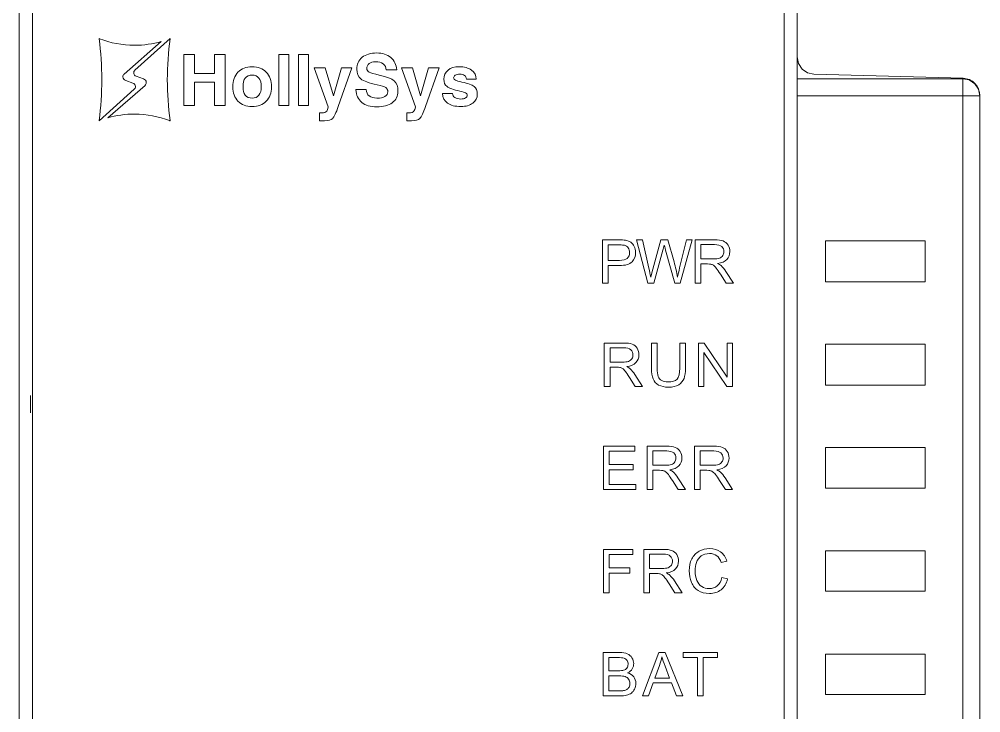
# Model space of a CAD drawing. Header units: millimetres. Extents: x 33157 to 59611, y -29750 to 1750.
# Drawn here: x 54187.5 to 54232.25, y 1630.91 to 1663.17 of the extents above; entities that cross this region are included whole.
import ezdxf

# ---------------------------------------------------------------- set-up
doc = ezdxf.new("R2010")
doc.units = ezdxf.units.MM
doc.layers.get('0').update_dxf_attribs({"lineweight": 18})

msp = doc.modelspace()

# ---------------------------------------------------------------- linework, layer by layer
at = {"lineweight": 9}
for p, q in [((54187.502, 1664.612), (54187.502, 1500.215)), ((54188.118, 1664.612), (54188.118, 1600.248)), ((54223.1, 1664.612), (54223.1, 1600.248)), ((54223.699, 1664.612), (54223.699, 1537.449)), ((54231.408, 1660.401), (54231.408, 1539.196)), ((54232.207, 1659.635), (54232.207, 1659.602)), ((54232.207, 1659.602), (54232.207, 1539.679)), ((54188.028, 1645.661), (54188.028, 1644.863))]:
    msp.add_line(p, q, dxfattribs=at)
for points in [[(54225.027, 1650.958), (54229.66, 1650.958), (54229.66, 1652.862), (54225.027, 1652.862)], [(54225.027, 1646.148), (54229.66, 1646.148), (54229.66, 1648.051), (54225.027, 1648.051)], [(54225.027, 1641.362), (54229.66, 1641.362), (54229.66, 1643.24), (54225.027, 1643.24)], [(54225.027, 1636.562), (54229.66, 1636.562), (54229.66, 1638.44), (54225.027, 1638.44)], [(54225.027, 1631.762), (54229.66, 1631.762), (54229.66, 1633.64), (54225.027, 1633.64)]]:
    msp.add_lwpolyline(points, close=True, dxfattribs=at)
for points, knots in [([(54192.79, 1660.205), (54192.79, 1660.205), (54192.79, 1660.205), (54192.79, 1660.205), (54192.79, 1660.205), (54192.46, 1660.326), (54192.46, 1660.326), (54192.382, 1660.342), (54192.324, 1660.411), (54192.324, 1660.494), (54192.324, 1660.545), (54192.347, 1660.591), (54192.383, 1660.623), (54192.383, 1660.623), (54192.383, 1660.624), (54192.383, 1660.624), (54192.383, 1660.624), (54194.111, 1662.135), (54194.111, 1662.135), (54193.716, 1662.022), (54193.3, 1661.961), (54192.869, 1661.961), (54192.295, 1661.961), (54191.747, 1662.068), (54191.243, 1662.264), (54191.235, 1662.267), (54191.226, 1662.269), (54191.218, 1662.272), (54191.218, 1662.272), (54191.218, 1662.261), (54191.218, 1662.261), (54191.301, 1661.64), (54191.345, 1661.006), (54191.345, 1660.361), (54191.345, 1659.717), (54191.301, 1659.083), (54191.218, 1658.461), (54191.218, 1658.461), (54191.218, 1658.448), (54191.218, 1658.448), (54191.218, 1658.448), (54192.857, 1659.916), (54192.857, 1659.916), (54192.857, 1659.916), (54192.857, 1659.917), (54192.857, 1659.917), (54192.889, 1659.949), (54192.91, 1659.993), (54192.91, 1660.042), (54192.91, 1660.118), (54192.859, 1660.183), (54192.79, 1660.205)], [0, 0, 0, 0, 133354.46357, 133354.46357, 133354.46357, 266708.92714, 266708.92714, 266708.92714, 400063.39071, 400063.39071, 400063.39071, 533417.85428, 533417.85428, 533417.85428, 666772.31785, 666772.31785, 666772.31785, 800126.78142, 800126.78142, 800126.78142, 933481.24499, 933481.24499, 933481.24499, 1066835.70856, 1066835.70856, 1066835.70856, 1200190.17213, 1200190.17213, 1200190.17213, 1333544.6357, 1333544.6357, 1333544.6357, 1466899.09927, 1466899.09927, 1466899.09927, 1600253.56284, 1600253.56284, 1600253.56284, 1733608.02641, 1733608.02641, 1733608.02641, 1866962.48998, 1866962.48998, 1866962.48998, 2000316.95355, 2000316.95355, 2000316.95355, 2133671.41712, 2133671.41712, 2133671.41712, 2267025.88069, 2267025.88069, 2267025.88069, 2267025.88069]), ([(54192.948, 1660.516), (54192.948, 1660.516), (54192.948, 1660.516), (54192.948, 1660.516), (54192.948, 1660.516), (54193.278, 1660.396), (54193.278, 1660.396), (54193.356, 1660.379), (54193.414, 1660.31), (54193.414, 1660.227), (54193.414, 1660.176), (54193.391, 1660.13), (54193.355, 1660.098), (54193.355, 1660.098), (54193.355, 1660.097), (54193.355, 1660.097), (54193.355, 1660.097), (54191.627, 1658.586), (54191.627, 1658.586), (54192.022, 1658.699), (54192.438, 1658.76), (54192.869, 1658.76), (54193.443, 1658.76), (54193.991, 1658.653), (54194.495, 1658.457), (54194.503, 1658.454), (54194.512, 1658.452), (54194.52, 1658.449), (54194.52, 1658.449), (54194.52, 1658.46), (54194.52, 1658.46), (54194.437, 1659.081), (54194.392, 1659.715), (54194.392, 1660.36), (54194.392, 1661.004), (54194.437, 1661.638), (54194.52, 1662.26), (54194.52, 1662.26), (54194.52, 1662.273), (54194.52, 1662.273), (54194.52, 1662.273), (54192.881, 1660.805), (54192.881, 1660.805), (54192.881, 1660.805), (54192.881, 1660.804), (54192.881, 1660.804), (54192.849, 1660.772), (54192.828, 1660.728), (54192.828, 1660.679), (54192.828, 1660.603), (54192.878, 1660.539), (54192.948, 1660.516)], [0, 0, 0, 0, 133359.584936, 133359.584936, 133359.584936, 266719.169871, 266719.169871, 266719.169871, 400078.754807, 400078.754807, 400078.754807, 533438.339743, 533438.339743, 533438.339743, 666797.924679, 666797.924679, 666797.924679, 800157.509614, 800157.509614, 800157.509614, 933517.09455, 933517.09455, 933517.09455, 1066876.679486, 1066876.679486, 1066876.679486, 1200236.264422, 1200236.264422, 1200236.264422, 1333595.849357, 1333595.849357, 1333595.849357, 1466955.434293, 1466955.434293, 1466955.434293, 1600315.019229, 1600315.019229, 1600315.019229, 1733674.604164, 1733674.604164, 1733674.604164, 1867034.1891, 1867034.1891, 1867034.1891, 2000393.774036, 2000393.774036, 2000393.774036, 2133753.358972, 2133753.358972, 2133753.358972, 2267112.943907, 2267112.943907, 2267112.943907, 2267112.943907]), ([(54195.164, 1661.538), (54195.164, 1661.538), (54195.412, 1661.538), (54195.412, 1661.538), (54195.412, 1661.538), (54195.661, 1661.538), (54195.661, 1661.538), (54195.661, 1661.538), (54195.661, 1660.647), (54195.661, 1660.647), (54195.661, 1660.647), (54196.592, 1660.647), (54196.592, 1660.647), (54196.592, 1660.647), (54196.592, 1661.538), (54196.592, 1661.538), (54196.592, 1661.538), (54196.84, 1661.538), (54196.84, 1661.538), (54196.84, 1661.538), (54197.09, 1661.538), (54197.09, 1661.538), (54197.09, 1661.538), (54197.09, 1659.158), (54197.09, 1659.158), (54197.09, 1659.158), (54196.842, 1659.158), (54196.842, 1659.158), (54196.842, 1659.158), (54196.592, 1659.158), (54196.592, 1659.158), (54196.592, 1659.158), (54196.592, 1660.237), (54196.592, 1660.237), (54196.592, 1660.237), (54195.661, 1660.237), (54195.661, 1660.237), (54195.661, 1660.237), (54195.661, 1659.158), (54195.661, 1659.158), (54195.661, 1659.158), (54195.413, 1659.158), (54195.413, 1659.158), (54195.413, 1659.158), (54195.164, 1659.158), (54195.164, 1659.158), (54195.164, 1659.158), (54195.164, 1661.538), (54195.164, 1661.538)], [0, 0, 0, 0, 133594.864434, 133594.864434, 133594.864434, 267189.728869, 267189.728869, 267189.728869, 400784.593303, 400784.593303, 400784.593303, 534379.457738, 534379.457738, 534379.457738, 667974.322172, 667974.322172, 667974.322172, 801569.186607, 801569.186607, 801569.186607, 935164.051041, 935164.051041, 935164.051041, 1068758.915476, 1068758.915476, 1068758.915476, 1202353.77991, 1202353.77991, 1202353.77991, 1335948.644345, 1335948.644345, 1335948.644345, 1469543.508779, 1469543.508779, 1469543.508779, 1603138.373214, 1603138.373214, 1603138.373214, 1736733.237648, 1736733.237648, 1736733.237648, 1870328.102083, 1870328.102083, 1870328.102083, 2003922.966517, 2003922.966517, 2003922.966517, 2137517.830952, 2137517.830952, 2137517.830952, 2137517.830952]), ([(54199.579, 1661.538), (54199.579, 1661.538), (54199.81, 1661.538), (54199.81, 1661.538), (54199.81, 1661.538), (54200.043, 1661.538), (54200.043, 1661.538), (54200.043, 1661.538), (54200.043, 1659.158), (54200.043, 1659.158), (54200.043, 1659.158), (54199.812, 1659.158), (54199.812, 1659.158), (54199.812, 1659.158), (54199.579, 1659.158), (54199.579, 1659.158), (54199.579, 1659.158), (54199.579, 1661.538), (54199.579, 1661.538)], [0, 0, 0, 0, 141471.671248, 141471.671248, 141471.671248, 282943.342495, 282943.342495, 282943.342495, 424415.013743, 424415.013743, 424415.013743, 565886.68499, 565886.68499, 565886.68499, 707358.356238, 707358.356238, 707358.356238, 848830.027485, 848830.027485, 848830.027485, 848830.027485]), ([(54200.501, 1661.538), (54200.501, 1661.538), (54200.732, 1661.538), (54200.732, 1661.538), (54200.732, 1661.538), (54200.965, 1661.538), (54200.965, 1661.538), (54200.965, 1661.538), (54200.965, 1659.158), (54200.965, 1659.158), (54200.965, 1659.158), (54200.734, 1659.158), (54200.734, 1659.158), (54200.734, 1659.158), (54200.501, 1659.158), (54200.501, 1659.158), (54200.501, 1659.158), (54200.501, 1661.538), (54200.501, 1661.538)], [0, 0, 0, 0, 141474.112742, 141474.112742, 141474.112742, 282948.225484, 282948.225484, 282948.225484, 424422.338225, 424422.338225, 424422.338225, 565896.450967, 565896.450967, 565896.450967, 707370.563709, 707370.563709, 707370.563709, 848844.676451, 848844.676451, 848844.676451, 848844.676451]), ([(54204.583, 1660.823), (54204.574, 1660.936), (54204.525, 1661.026), (54204.434, 1661.093), (54204.343, 1661.16), (54204.225, 1661.193), (54204.08, 1661.193), (54203.954, 1661.193), (54203.855, 1661.165), (54203.784, 1661.109), (54203.712, 1661.054), (54203.677, 1660.976), (54203.677, 1660.877), (54203.677, 1660.806), (54203.714, 1660.751), (54203.789, 1660.712), (54203.862, 1660.673), (54204.018, 1660.627), (54204.257, 1660.574), (54204.603, 1660.497), (54204.835, 1660.407), (54204.951, 1660.306), (54205.068, 1660.205), (54205.127, 1660.044), (54205.127, 1659.821), (54205.127, 1659.598), (54205.039, 1659.421), (54204.863, 1659.289), (54204.687, 1659.158), (54204.449, 1659.093), (54204.148, 1659.093), (54203.847, 1659.093), (54203.612, 1659.162), (54203.442, 1659.302), (54203.273, 1659.441), (54203.182, 1659.639), (54203.17, 1659.896), (54203.17, 1659.896), (54203.649, 1659.896), (54203.649, 1659.896), (54203.655, 1659.77), (54203.701, 1659.673), (54203.787, 1659.605), (54203.873, 1659.537), (54203.994, 1659.503), (54204.148, 1659.503), (54204.307, 1659.503), (54204.431, 1659.528), (54204.52, 1659.58), (54204.609, 1659.631), (54204.654, 1659.702), (54204.654, 1659.792), (54204.654, 1659.882), (54204.622, 1659.948), (54204.558, 1659.99), (54204.495, 1660.032), (54204.361, 1660.076), (54204.156, 1660.121), (54203.778, 1660.205), (54203.526, 1660.297), (54203.398, 1660.395), (54203.272, 1660.492), (54203.208, 1660.644), (54203.208, 1660.85), (54203.208, 1661.081), (54203.292, 1661.264), (54203.46, 1661.4), (54203.627, 1661.535), (54203.853, 1661.603), (54204.138, 1661.603), (54204.405, 1661.603), (54204.622, 1661.533), (54204.79, 1661.392), (54204.957, 1661.251), (54205.05, 1661.062), (54205.068, 1660.823), (54205.068, 1660.823), (54204.583, 1660.823), (54204.583, 1660.823)], [0, 0, 0, 0, 131799.31259, 131799.31259, 131799.31259, 263598.62518, 263598.62518, 263598.62518, 395397.93777, 395397.93777, 395397.93777, 527197.250359, 527197.250359, 527197.250359, 658996.562949, 658996.562949, 658996.562949, 790795.875539, 790795.875539, 790795.875539, 922595.188129, 922595.188129, 922595.188129, 1054394.500719, 1054394.500719, 1054394.500719, 1186193.813309, 1186193.813309, 1186193.813309, 1317993.125899, 1317993.125899, 1317993.125899, 1449792.438488, 1449792.438488, 1449792.438488, 1581591.751078, 1581591.751078, 1581591.751078, 1713391.063668, 1713391.063668, 1713391.063668, 1845190.376258, 1845190.376258, 1845190.376258, 1976989.688848, 1976989.688848, 1976989.688848, 2108789.001438, 2108789.001438, 2108789.001438, 2240588.314027, 2240588.314027, 2240588.314027, 2372387.626617, 2372387.626617, 2372387.626617, 2504186.939207, 2504186.939207, 2504186.939207, 2635986.251797, 2635986.251797, 2635986.251797, 2767785.564387, 2767785.564387, 2767785.564387, 2899584.876977, 2899584.876977, 2899584.876977, 3031384.189567, 3031384.189567, 3031384.189567, 3163183.502156, 3163183.502156, 3163183.502156, 3294982.814746, 3294982.814746, 3294982.814746, 3426782.127336, 3426782.127336, 3426782.127336, 3426782.127336]), ([(54197.682, 1659.359), (54197.519, 1659.524), (54197.438, 1659.747), (54197.438, 1660.028), (54197.438, 1660.315), (54197.519, 1660.543), (54197.682, 1660.712), (54197.844, 1660.88), (54198.063, 1660.965), (54198.339, 1660.965), (54198.616, 1660.965), (54198.836, 1660.88), (54198.998, 1660.712), (54199.16, 1660.543), (54199.241, 1660.315), (54199.241, 1660.028), (54199.241, 1659.747), (54199.16, 1659.524), (54198.998, 1659.359), (54198.836, 1659.194), (54198.616, 1659.112), (54198.339, 1659.112), (54198.063, 1659.112), (54197.844, 1659.194), (54197.682, 1659.359)], [0, 0, 0, 0, 138321.269404, 138321.269404, 138321.269404, 276642.538808, 276642.538808, 276642.538808, 414963.808212, 414963.808212, 414963.808212, 553285.077616, 553285.077616, 553285.077616, 691606.34702, 691606.34702, 691606.34702, 829927.616424, 829927.616424, 829927.616424, 968248.885828, 968248.885828, 968248.885828, 1106570.155232, 1106570.155232, 1106570.155232, 1106570.155232]), ([(54202.35, 1659.12), (54202.248, 1658.823), (54202.161, 1658.637), (54202.089, 1658.561), (54202.016, 1658.486), (54201.887, 1658.448), (54201.701, 1658.448), (54201.701, 1658.448), (54201.479, 1658.453), (54201.479, 1658.453), (54201.479, 1658.453), (54201.479, 1658.825), (54201.479, 1658.825), (54201.49, 1658.821), (54201.52, 1658.819), (54201.568, 1658.819), (54201.693, 1658.819), (54201.774, 1658.844), (54201.811, 1658.895), (54201.835, 1658.927), (54201.859, 1658.994), (54201.883, 1659.095), (54201.883, 1659.095), (54201.226, 1660.919), (54201.226, 1660.919), (54201.226, 1660.919), (54201.481, 1660.919), (54201.481, 1660.919), (54201.481, 1660.919), (54201.739, 1660.919), (54201.739, 1660.919), (54201.739, 1660.919), (54202.122, 1659.612), (54202.122, 1659.612), (54202.122, 1659.612), (54202.123, 1659.612), (54202.123, 1659.612), (54202.123, 1659.612), (54202.496, 1660.919), (54202.496, 1660.919), (54202.496, 1660.919), (54202.739, 1660.919), (54202.739, 1660.919), (54202.739, 1660.919), (54202.982, 1660.919), (54202.982, 1660.919), (54202.982, 1660.919), (54202.35, 1659.12), (54202.35, 1659.12)], [0, 0, 0, 0, 133611.303356, 133611.303356, 133611.303356, 267222.606713, 267222.606713, 267222.606713, 400833.910069, 400833.910069, 400833.910069, 534445.213426, 534445.213426, 534445.213426, 668056.516782, 668056.516782, 668056.516782, 801667.820138, 801667.820138, 801667.820138, 935279.123495, 935279.123495, 935279.123495, 1068890.426851, 1068890.426851, 1068890.426851, 1202501.730208, 1202501.730208, 1202501.730208, 1336113.033564, 1336113.033564, 1336113.033564, 1469724.33692, 1469724.33692, 1469724.33692, 1603335.640277, 1603335.640277, 1603335.640277, 1736946.943633, 1736946.943633, 1736946.943633, 1870558.24699, 1870558.24699, 1870558.24699, 2004169.550346, 2004169.550346, 2004169.550346, 2137780.853702, 2137780.853702, 2137780.853702, 2137780.853702]), ([(54206.407, 1659.12), (54206.305, 1658.823), (54206.218, 1658.637), (54206.146, 1658.561), (54206.073, 1658.486), (54205.944, 1658.448), (54205.758, 1658.448), (54205.758, 1658.448), (54205.536, 1658.453), (54205.536, 1658.453), (54205.536, 1658.453), (54205.536, 1658.825), (54205.536, 1658.825), (54205.547, 1658.821), (54205.577, 1658.819), (54205.626, 1658.819), (54205.75, 1658.819), (54205.831, 1658.844), (54205.869, 1658.895), (54205.892, 1658.927), (54205.916, 1658.994), (54205.94, 1659.095), (54205.94, 1659.095), (54205.283, 1660.919), (54205.283, 1660.919), (54205.283, 1660.919), (54205.539, 1660.919), (54205.539, 1660.919), (54205.539, 1660.919), (54205.796, 1660.919), (54205.796, 1660.919), (54205.796, 1660.919), (54206.179, 1659.612), (54206.179, 1659.612), (54206.179, 1659.612), (54206.18, 1659.612), (54206.18, 1659.612), (54206.18, 1659.612), (54206.553, 1660.919), (54206.553, 1660.919), (54206.553, 1660.919), (54206.796, 1660.919), (54206.796, 1660.919), (54206.796, 1660.919), (54207.039, 1660.919), (54207.039, 1660.919), (54207.039, 1660.919), (54206.407, 1659.12), (54206.407, 1659.12)], [0, 0, 0, 0, 133621.453457, 133621.453457, 133621.453457, 267242.906914, 267242.906914, 267242.906914, 400864.360371, 400864.360371, 400864.360371, 534485.813828, 534485.813828, 534485.813828, 668107.267285, 668107.267285, 668107.267285, 801728.720742, 801728.720742, 801728.720742, 935350.174198, 935350.174198, 935350.174198, 1068971.627655, 1068971.627655, 1068971.627655, 1202593.081112, 1202593.081112, 1202593.081112, 1336214.534569, 1336214.534569, 1336214.534569, 1469835.988026, 1469835.988026, 1469835.988026, 1603457.441483, 1603457.441483, 1603457.441483, 1737078.89494, 1737078.89494, 1737078.89494, 1870700.348397, 1870700.348397, 1870700.348397, 2004321.801854, 2004321.801854, 2004321.801854, 2137943.255311, 2137943.255311, 2137943.255311, 2137943.255311]), ([(54208.308, 1660.39), (54208.308, 1660.458), (54208.28, 1660.513), (54208.224, 1660.554), (54208.168, 1660.595), (54208.093, 1660.616), (54208, 1660.616), (54207.911, 1660.616), (54207.841, 1660.6), (54207.79, 1660.569), (54207.74, 1660.539), (54207.715, 1660.496), (54207.715, 1660.441), (54207.715, 1660.402), (54207.744, 1660.368), (54207.801, 1660.34), (54207.857, 1660.313), (54207.957, 1660.283), (54208.101, 1660.251), (54208.386, 1660.187), (54208.577, 1660.118), (54208.673, 1660.042), (54208.77, 1659.967), (54208.818, 1659.848), (54208.818, 1659.686), (54208.818, 1659.514), (54208.748, 1659.375), (54208.608, 1659.269), (54208.468, 1659.164), (54208.283, 1659.112), (54208.054, 1659.112), (54207.783, 1659.112), (54207.574, 1659.163), (54207.428, 1659.267), (54207.281, 1659.371), (54207.203, 1659.522), (54207.194, 1659.72), (54207.194, 1659.72), (54207.666, 1659.72), (54207.666, 1659.72), (54207.67, 1659.639), (54207.706, 1659.576), (54207.774, 1659.53), (54207.843, 1659.484), (54207.936, 1659.461), (54208.054, 1659.461), (54208.147, 1659.461), (54208.22, 1659.477), (54208.272, 1659.509), (54208.324, 1659.541), (54208.351, 1659.585), (54208.351, 1659.642), (54208.351, 1659.682), (54208.325, 1659.716), (54208.275, 1659.744), (54208.224, 1659.771), (54208.135, 1659.799), (54208.007, 1659.827), (54207.709, 1659.894), (54207.51, 1659.965), (54207.41, 1660.039), (54207.309, 1660.112), (54207.259, 1660.226), (54207.259, 1660.381), (54207.259, 1660.555), (54207.324, 1660.697), (54207.454, 1660.804), (54207.585, 1660.911), (54207.756, 1660.965), (54207.969, 1660.965), (54208.208, 1660.965), (54208.401, 1660.912), (54208.548, 1660.807), (54208.695, 1660.702), (54208.768, 1660.562), (54208.768, 1660.39), (54208.768, 1660.39), (54208.768, 1660.39), (54208.768, 1660.39), (54208.768, 1660.39), (54208.308, 1660.39), (54208.308, 1660.39)], [0, 0, 0, 0, 131733.05602, 131733.05602, 131733.05602, 263466.112039, 263466.112039, 263466.112039, 395199.168059, 395199.168059, 395199.168059, 526932.224078, 526932.224078, 526932.224078, 658665.280098, 658665.280098, 658665.280098, 790398.336118, 790398.336118, 790398.336118, 922131.392137, 922131.392137, 922131.392137, 1053864.448157, 1053864.448157, 1053864.448157, 1185597.504177, 1185597.504177, 1185597.504177, 1317330.560196, 1317330.560196, 1317330.560196, 1449063.616216, 1449063.616216, 1449063.616216, 1580796.672235, 1580796.672235, 1580796.672235, 1712529.728255, 1712529.728255, 1712529.728255, 1844262.784275, 1844262.784275, 1844262.784275, 1975995.840294, 1975995.840294, 1975995.840294, 2107728.896314, 2107728.896314, 2107728.896314, 2239461.952334, 2239461.952334, 2239461.952334, 2371195.008353, 2371195.008353, 2371195.008353, 2502928.064373, 2502928.064373, 2502928.064373, 2634661.120392, 2634661.120392, 2634661.120392, 2766394.176412, 2766394.176412, 2766394.176412, 2898127.232432, 2898127.232432, 2898127.232432, 3029860.288451, 3029860.288451, 3029860.288451, 3161593.344471, 3161593.344471, 3161593.344471, 3293326.400491, 3293326.400491, 3293326.400491, 3425059.45651, 3425059.45651, 3425059.45651, 3556792.51253, 3556792.51253, 3556792.51253, 3556792.51253]), ([(54198.655, 1659.637), (54198.728, 1659.727), (54198.764, 1659.859), (54198.764, 1660.033), (54198.764, 1660.211), (54198.728, 1660.346), (54198.655, 1660.438), (54198.583, 1660.53), (54198.477, 1660.576), (54198.339, 1660.576), (54198.2, 1660.576), (54198.095, 1660.53), (54198.023, 1660.438), (54197.951, 1660.346), (54197.915, 1660.211), (54197.915, 1660.033), (54197.915, 1659.859), (54197.951, 1659.727), (54198.023, 1659.637), (54198.095, 1659.546), (54198.2, 1659.501), (54198.339, 1659.501), (54198.477, 1659.501), (54198.583, 1659.546), (54198.655, 1659.637)], [0, 0, 0, 0, 138322.500921, 138322.500921, 138322.500921, 276645.001841, 276645.001841, 276645.001841, 414967.502762, 414967.502762, 414967.502762, 553290.003682, 553290.003682, 553290.003682, 691612.504603, 691612.504603, 691612.504603, 829935.005523, 829935.005523, 829935.005523, 968257.506444, 968257.506444, 968257.506444, 1106580.007364, 1106580.007364, 1106580.007364, 1106580.007364]), ([(54214.638, 1650.889), (54214.638, 1650.889), (54214.638, 1652.909), (54214.638, 1652.909), (54214.638, 1652.909), (54215.401, 1652.909), (54215.401, 1652.909), (54215.535, 1652.909), (54215.637, 1652.903), (54215.709, 1652.89), (54215.808, 1652.874), (54215.891, 1652.842), (54215.958, 1652.796), (54216.026, 1652.749), (54216.08, 1652.685), (54216.121, 1652.601), (54216.161, 1652.518), (54216.182, 1652.426), (54216.182, 1652.326), (54216.182, 1652.155), (54216.127, 1652.01), (54216.018, 1651.891), (54215.908, 1651.772), (54215.71, 1651.713), (54215.424, 1651.713), (54215.424, 1651.713), (54214.906, 1651.713), (54214.906, 1651.713), (54214.906, 1651.713), (54214.906, 1650.889), (54214.906, 1650.889), (54214.906, 1650.889), (54214.638, 1650.889), (54214.638, 1650.889)], [0, 0, 0, 0, 135873.401941, 135873.401941, 135873.401941, 271746.803882, 271746.803882, 271746.803882, 407620.205823, 407620.205823, 407620.205823, 543493.607764, 543493.607764, 543493.607764, 679367.009704, 679367.009704, 679367.009704, 815240.411645, 815240.411645, 815240.411645, 951113.813586, 951113.813586, 951113.813586, 1086987.215527, 1086987.215527, 1086987.215527, 1222860.617468, 1222860.617468, 1222860.617468, 1358734.019409, 1358734.019409, 1358734.019409, 1494607.42135, 1494607.42135, 1494607.42135, 1494607.42135]), ([(54216.751, 1650.889), (54216.751, 1650.889), (54216.219, 1652.909), (54216.219, 1652.909), (54216.219, 1652.909), (54216.497, 1652.909), (54216.497, 1652.909), (54216.497, 1652.909), (54216.8, 1651.584), (54216.8, 1651.584), (54216.833, 1651.446), (54216.862, 1651.308), (54216.887, 1651.171), (54216.94, 1651.387), (54216.971, 1651.511), (54216.98, 1651.544), (54216.98, 1651.544), (54217.362, 1652.909), (54217.362, 1652.909), (54217.362, 1652.909), (54217.684, 1652.909), (54217.684, 1652.909), (54217.684, 1652.909), (54217.974, 1651.886), (54217.974, 1651.886), (54218.045, 1651.632), (54218.097, 1651.394), (54218.131, 1651.171), (54218.158, 1651.299), (54218.193, 1651.445), (54218.234, 1651.61), (54218.234, 1651.61), (54218.55, 1652.909), (54218.55, 1652.909), (54218.55, 1652.909), (54218.819, 1652.909), (54218.819, 1652.909), (54218.819, 1652.909), (54218.265, 1650.889), (54218.265, 1650.889), (54218.265, 1650.889), (54218.005, 1650.889), (54218.005, 1650.889), (54218.005, 1650.889), (54217.581, 1652.428), (54217.581, 1652.428), (54217.546, 1652.557), (54217.524, 1652.636), (54217.516, 1652.665), (54217.493, 1652.573), (54217.472, 1652.494), (54217.454, 1652.429), (54217.454, 1652.429), (54217.031, 1650.889), (54217.031, 1650.889), (54217.031, 1650.889), (54216.751, 1650.889), (54216.751, 1650.889)], [0, 0, 0, 0, 132952.047973, 132952.047973, 132952.047973, 265904.095945, 265904.095945, 265904.095945, 398856.143918, 398856.143918, 398856.143918, 531808.19189, 531808.19189, 531808.19189, 664760.239863, 664760.239863, 664760.239863, 797712.287836, 797712.287836, 797712.287836, 930664.335808, 930664.335808, 930664.335808, 1063616.383781, 1063616.383781, 1063616.383781, 1196568.431753, 1196568.431753, 1196568.431753, 1329520.479726, 1329520.479726, 1329520.479726, 1462472.527699, 1462472.527699, 1462472.527699, 1595424.575671, 1595424.575671, 1595424.575671, 1728376.623644, 1728376.623644, 1728376.623644, 1861328.671616, 1861328.671616, 1861328.671616, 1994280.719589, 1994280.719589, 1994280.719589, 2127232.767562, 2127232.767562, 2127232.767562, 2260184.815534, 2260184.815534, 2260184.815534, 2393136.863507, 2393136.863507, 2393136.863507, 2526088.91148, 2526088.91148, 2526088.91148, 2526088.91148]), ([(54218.955, 1650.889), (54218.955, 1650.889), (54218.955, 1652.909), (54218.955, 1652.909), (54218.955, 1652.909), (54219.85, 1652.909), (54219.85, 1652.909), (54220.03, 1652.909), (54220.167, 1652.891), (54220.261, 1652.855), (54220.354, 1652.819), (54220.429, 1652.755), (54220.485, 1652.663), (54220.541, 1652.571), (54220.569, 1652.47), (54220.569, 1652.359), (54220.569, 1652.215), (54220.522, 1652.094), (54220.43, 1651.996), (54220.337, 1651.898), (54220.194, 1651.835), (54220, 1651.809), (54220.071, 1651.775), (54220.125, 1651.741), (54220.161, 1651.708), (54220.24, 1651.637), (54220.313, 1651.547), (54220.383, 1651.439), (54220.383, 1651.439), (54220.732, 1650.889), (54220.732, 1650.889), (54220.732, 1650.889), (54220.398, 1650.889), (54220.398, 1650.889), (54220.398, 1650.889), (54220.131, 1651.309), (54220.131, 1651.309), (54220.053, 1651.431), (54219.989, 1651.524), (54219.939, 1651.588), (54219.888, 1651.653), (54219.843, 1651.697), (54219.803, 1651.723), (54219.763, 1651.748), (54219.722, 1651.766), (54219.681, 1651.777), (54219.651, 1651.783), (54219.601, 1651.786), (54219.532, 1651.786), (54219.532, 1651.786), (54219.223, 1651.786), (54219.223, 1651.786), (54219.223, 1651.786), (54219.223, 1650.889), (54219.223, 1650.889), (54219.223, 1650.889), (54218.955, 1650.889), (54218.955, 1650.889)], [0, 0, 0, 0, 132961.073118, 132961.073118, 132961.073118, 265922.146235, 265922.146235, 265922.146235, 398883.219353, 398883.219353, 398883.219353, 531844.292471, 531844.292471, 531844.292471, 664805.365588, 664805.365588, 664805.365588, 797766.438706, 797766.438706, 797766.438706, 930727.511824, 930727.511824, 930727.511824, 1063688.584942, 1063688.584942, 1063688.584942, 1196649.658059, 1196649.658059, 1196649.658059, 1329610.731177, 1329610.731177, 1329610.731177, 1462571.804295, 1462571.804295, 1462571.804295, 1595532.877412, 1595532.877412, 1595532.877412, 1728493.95053, 1728493.95053, 1728493.95053, 1861455.023648, 1861455.023648, 1861455.023648, 1994416.096765, 1994416.096765, 1994416.096765, 2127377.169883, 2127377.169883, 2127377.169883, 2260338.243001, 2260338.243001, 2260338.243001, 2393299.316118, 2393299.316118, 2393299.316118, 2526260.389236, 2526260.389236, 2526260.389236, 2526260.389236]), ([(54214.906, 1651.95), (54214.906, 1651.95), (54215.428, 1651.95), (54215.428, 1651.95), (54215.601, 1651.95), (54215.724, 1651.982), (54215.796, 1652.046), (54215.869, 1652.111), (54215.905, 1652.201), (54215.905, 1652.318), (54215.905, 1652.402), (54215.884, 1652.475), (54215.841, 1652.535), (54215.798, 1652.595), (54215.742, 1652.635), (54215.672, 1652.654), (54215.627, 1652.666), (54215.544, 1652.672), (54215.423, 1652.672), (54215.423, 1652.672), (54214.906, 1652.672), (54214.906, 1652.672), (54214.906, 1652.672), (54214.906, 1651.95), (54214.906, 1651.95)], [0, 0, 0, 0, 138377.188676, 138377.188676, 138377.188676, 276754.377351, 276754.377351, 276754.377351, 415131.566027, 415131.566027, 415131.566027, 553508.754703, 553508.754703, 553508.754703, 691885.943378, 691885.943378, 691885.943378, 830263.132054, 830263.132054, 830263.132054, 968640.32073, 968640.32073, 968640.32073, 1107017.509405, 1107017.509405, 1107017.509405, 1107017.509405]), ([(54219.223, 1652.018), (54219.223, 1652.018), (54219.796, 1652.018), (54219.796, 1652.018), (54219.919, 1652.018), (54220.014, 1652.03), (54220.082, 1652.056), (54220.151, 1652.081), (54220.203, 1652.121), (54220.239, 1652.177), (54220.274, 1652.232), (54220.292, 1652.293), (54220.292, 1652.358), (54220.292, 1652.454), (54220.258, 1652.533), (54220.189, 1652.594), (54220.12, 1652.656), (54220.01, 1652.686), (54219.861, 1652.686), (54219.861, 1652.686), (54219.223, 1652.686), (54219.223, 1652.686), (54219.223, 1652.686), (54219.223, 1652.018), (54219.223, 1652.018)], [0, 0, 0, 0, 138388.69797, 138388.69797, 138388.69797, 276777.39594, 276777.39594, 276777.39594, 415166.09391, 415166.09391, 415166.09391, 553554.79188, 553554.79188, 553554.79188, 691943.48985, 691943.48985, 691943.48985, 830332.187821, 830332.187821, 830332.187821, 968720.885791, 968720.885791, 968720.885791, 1107109.583761, 1107109.583761, 1107109.583761, 1107109.583761]), ([(54214.725, 1646.089), (54214.725, 1646.089), (54214.725, 1648.109), (54214.725, 1648.109), (54214.725, 1648.109), (54215.62, 1648.109), (54215.62, 1648.109), (54215.8, 1648.109), (54215.937, 1648.091), (54216.031, 1648.055), (54216.124, 1648.019), (54216.199, 1647.955), (54216.255, 1647.863), (54216.311, 1647.771), (54216.339, 1647.67), (54216.339, 1647.559), (54216.339, 1647.415), (54216.292, 1647.294), (54216.2, 1647.196), (54216.107, 1647.098), (54215.964, 1647.035), (54215.77, 1647.009), (54215.841, 1646.975), (54215.895, 1646.941), (54215.931, 1646.908), (54216.01, 1646.837), (54216.083, 1646.747), (54216.153, 1646.639), (54216.153, 1646.639), (54216.502, 1646.089), (54216.502, 1646.089), (54216.502, 1646.089), (54216.168, 1646.089), (54216.168, 1646.089), (54216.168, 1646.089), (54215.901, 1646.509), (54215.901, 1646.509), (54215.823, 1646.631), (54215.759, 1646.724), (54215.709, 1646.788), (54215.658, 1646.853), (54215.613, 1646.897), (54215.573, 1646.923), (54215.533, 1646.948), (54215.492, 1646.966), (54215.451, 1646.977), (54215.421, 1646.983), (54215.371, 1646.986), (54215.302, 1646.986), (54215.302, 1646.986), (54214.993, 1646.986), (54214.993, 1646.986), (54214.993, 1646.986), (54214.993, 1646.089), (54214.993, 1646.089), (54214.993, 1646.089), (54214.725, 1646.089), (54214.725, 1646.089)], [0, 0, 0, 0, 132956.135793, 132956.135793, 132956.135793, 265912.271586, 265912.271586, 265912.271586, 398868.407379, 398868.407379, 398868.407379, 531824.543172, 531824.543172, 531824.543172, 664780.678965, 664780.678965, 664780.678965, 797736.814758, 797736.814758, 797736.814758, 930692.950551, 930692.950551, 930692.950551, 1063649.086343, 1063649.086343, 1063649.086343, 1196605.222136, 1196605.222136, 1196605.222136, 1329561.357929, 1329561.357929, 1329561.357929, 1462517.493722, 1462517.493722, 1462517.493722, 1595473.629515, 1595473.629515, 1595473.629515, 1728429.765308, 1728429.765308, 1728429.765308, 1861385.901101, 1861385.901101, 1861385.901101, 1994342.036894, 1994342.036894, 1994342.036894, 2127298.172687, 2127298.172687, 2127298.172687, 2260254.30848, 2260254.30848, 2260254.30848, 2393210.444273, 2393210.444273, 2393210.444273, 2526166.580066, 2526166.580066, 2526166.580066, 2526166.580066]), ([(54218.237, 1648.109), (54218.237, 1648.109), (54218.505, 1648.109), (54218.505, 1648.109), (54218.505, 1648.109), (54218.505, 1646.942), (54218.505, 1646.942), (54218.505, 1646.739), (54218.482, 1646.578), (54218.437, 1646.458), (54218.391, 1646.339), (54218.308, 1646.242), (54218.188, 1646.167), (54218.069, 1646.092), (54217.912, 1646.055), (54217.717, 1646.055), (54217.529, 1646.055), (54217.374, 1646.087), (54217.254, 1646.153), (54217.133, 1646.218), (54217.048, 1646.312), (54216.997, 1646.436), (54216.945, 1646.559), (54216.919, 1646.728), (54216.919, 1646.942), (54216.919, 1646.942), (54216.919, 1648.109), (54216.919, 1648.109), (54216.919, 1648.109), (54217.188, 1648.109), (54217.188, 1648.109), (54217.188, 1648.109), (54217.188, 1646.943), (54217.188, 1646.943), (54217.188, 1646.767), (54217.204, 1646.638), (54217.236, 1646.555), (54217.269, 1646.472), (54217.324, 1646.407), (54217.404, 1646.362), (54217.483, 1646.317), (54217.58, 1646.295), (54217.694, 1646.295), (54217.89, 1646.295), (54218.029, 1646.339), (54218.113, 1646.428), (54218.196, 1646.518), (54218.237, 1646.689), (54218.237, 1646.943), (54218.237, 1646.943), (54218.237, 1648.109), (54218.237, 1648.109)], [0, 0, 0, 0, 133434.580422, 133434.580422, 133434.580422, 266869.160845, 266869.160845, 266869.160845, 400303.741267, 400303.741267, 400303.741267, 533738.32169, 533738.32169, 533738.32169, 667172.902112, 667172.902112, 667172.902112, 800607.482535, 800607.482535, 800607.482535, 934042.062957, 934042.062957, 934042.062957, 1067476.64338, 1067476.64338, 1067476.64338, 1200911.223802, 1200911.223802, 1200911.223802, 1334345.804225, 1334345.804225, 1334345.804225, 1467780.384647, 1467780.384647, 1467780.384647, 1601214.96507, 1601214.96507, 1601214.96507, 1734649.545492, 1734649.545492, 1734649.545492, 1868084.125915, 1868084.125915, 1868084.125915, 2001518.706337, 2001518.706337, 2001518.706337, 2134953.28676, 2134953.28676, 2134953.28676, 2268387.867182, 2268387.867182, 2268387.867182, 2268387.867182]), ([(54219.106, 1646.089), (54219.106, 1646.089), (54219.106, 1648.109), (54219.106, 1648.109), (54219.106, 1648.109), (54219.381, 1648.109), (54219.381, 1648.109), (54219.381, 1648.109), (54220.441, 1646.523), (54220.441, 1646.523), (54220.441, 1646.523), (54220.441, 1648.109), (54220.441, 1648.109), (54220.441, 1648.109), (54220.698, 1648.109), (54220.698, 1648.109), (54220.698, 1648.109), (54220.698, 1646.089), (54220.698, 1646.089), (54220.698, 1646.089), (54220.423, 1646.089), (54220.423, 1646.089), (54220.423, 1646.089), (54219.363, 1647.675), (54219.363, 1647.675), (54219.363, 1647.675), (54219.363, 1646.089), (54219.363, 1646.089), (54219.363, 1646.089), (54219.106, 1646.089), (54219.106, 1646.089)], [0, 0, 0, 0, 136501.51661, 136501.51661, 136501.51661, 273003.03322, 273003.03322, 273003.03322, 409504.54983, 409504.54983, 409504.54983, 546006.06644, 546006.06644, 546006.06644, 682507.58305, 682507.58305, 682507.58305, 819009.09966, 819009.09966, 819009.09966, 955510.61627, 955510.61627, 955510.61627, 1092012.13288, 1092012.13288, 1092012.13288, 1228513.64949, 1228513.64949, 1228513.64949, 1365015.1661, 1365015.1661, 1365015.1661, 1365015.1661]), ([(54214.993, 1647.218), (54214.993, 1647.218), (54215.566, 1647.218), (54215.566, 1647.218), (54215.689, 1647.218), (54215.784, 1647.23), (54215.852, 1647.256), (54215.921, 1647.281), (54215.973, 1647.321), (54216.009, 1647.377), (54216.044, 1647.432), (54216.062, 1647.493), (54216.062, 1647.558), (54216.062, 1647.654), (54216.028, 1647.733), (54215.959, 1647.794), (54215.89, 1647.856), (54215.78, 1647.886), (54215.631, 1647.886), (54215.631, 1647.886), (54214.993, 1647.886), (54214.993, 1647.886), (54214.993, 1647.886), (54214.993, 1647.218), (54214.993, 1647.218)], [0, 0, 0, 0, 138383.685264, 138383.685264, 138383.685264, 276767.370527, 276767.370527, 276767.370527, 415151.055791, 415151.055791, 415151.055791, 553534.741055, 553534.741055, 553534.741055, 691918.426318, 691918.426318, 691918.426318, 830302.111582, 830302.111582, 830302.111582, 968685.796846, 968685.796846, 968685.796846, 1107069.482109, 1107069.482109, 1107069.482109, 1107069.482109]), ([(54216.724, 1641.289), (54216.724, 1641.289), (54216.724, 1643.309), (54216.724, 1643.309), (54216.724, 1643.309), (54217.619, 1643.309), (54217.619, 1643.309), (54217.799, 1643.309), (54217.936, 1643.291), (54218.03, 1643.255), (54218.124, 1643.219), (54218.198, 1643.155), (54218.254, 1643.063), (54218.31, 1642.971), (54218.338, 1642.87), (54218.338, 1642.759), (54218.338, 1642.615), (54218.291, 1642.494), (54218.199, 1642.396), (54218.106, 1642.298), (54217.963, 1642.235), (54217.769, 1642.209), (54217.84, 1642.175), (54217.894, 1642.141), (54217.931, 1642.108), (54218.009, 1642.037), (54218.083, 1641.947), (54218.152, 1641.839), (54218.152, 1641.839), (54218.501, 1641.289), (54218.501, 1641.289), (54218.501, 1641.289), (54218.167, 1641.289), (54218.167, 1641.289), (54218.167, 1641.289), (54217.9, 1641.709), (54217.9, 1641.709), (54217.822, 1641.831), (54217.758, 1641.924), (54217.708, 1641.988), (54217.657, 1642.053), (54217.612, 1642.097), (54217.572, 1642.123), (54217.532, 1642.148), (54217.491, 1642.166), (54217.45, 1642.177), (54217.42, 1642.183), (54217.37, 1642.186), (54217.301, 1642.186), (54217.301, 1642.186), (54216.992, 1642.186), (54216.992, 1642.186), (54216.992, 1642.186), (54216.992, 1641.289), (54216.992, 1641.289), (54216.992, 1641.289), (54216.724, 1641.289), (54216.724, 1641.289)], [0, 0, 0, 0, 132966.696346, 132966.696346, 132966.696346, 265933.392692, 265933.392692, 265933.392692, 398900.089039, 398900.089039, 398900.089039, 531866.785385, 531866.785385, 531866.785385, 664833.481731, 664833.481731, 664833.481731, 797800.178077, 797800.178077, 797800.178077, 930766.874424, 930766.874424, 930766.874424, 1063733.57077, 1063733.57077, 1063733.57077, 1196700.267116, 1196700.267116, 1196700.267116, 1329666.963462, 1329666.963462, 1329666.963462, 1462633.659809, 1462633.659809, 1462633.659809, 1595600.356155, 1595600.356155, 1595600.356155, 1728567.052501, 1728567.052501, 1728567.052501, 1861533.748847, 1861533.748847, 1861533.748847, 1994500.445194, 1994500.445194, 1994500.445194, 2127467.14154, 2127467.14154, 2127467.14154, 2260433.837886, 2260433.837886, 2260433.837886, 2393400.534232, 2393400.534232, 2393400.534232, 2526367.230579, 2526367.230579, 2526367.230579, 2526367.230579]), ([(54218.919, 1641.289), (54218.919, 1641.289), (54218.919, 1643.309), (54218.919, 1643.309), (54218.919, 1643.309), (54219.814, 1643.309), (54219.814, 1643.309), (54219.994, 1643.309), (54220.131, 1643.291), (54220.225, 1643.255), (54220.318, 1643.219), (54220.393, 1643.155), (54220.449, 1643.063), (54220.505, 1642.971), (54220.533, 1642.87), (54220.533, 1642.759), (54220.533, 1642.615), (54220.486, 1642.494), (54220.394, 1642.396), (54220.301, 1642.298), (54220.158, 1642.235), (54219.964, 1642.209), (54220.035, 1642.175), (54220.089, 1642.141), (54220.126, 1642.108), (54220.204, 1642.037), (54220.277, 1641.947), (54220.347, 1641.839), (54220.347, 1641.839), (54220.696, 1641.289), (54220.696, 1641.289), (54220.696, 1641.289), (54220.362, 1641.289), (54220.362, 1641.289), (54220.362, 1641.289), (54220.095, 1641.709), (54220.095, 1641.709), (54220.017, 1641.831), (54219.953, 1641.924), (54219.903, 1641.988), (54219.852, 1642.053), (54219.807, 1642.097), (54219.767, 1642.123), (54219.727, 1642.148), (54219.686, 1642.166), (54219.645, 1642.177), (54219.615, 1642.183), (54219.565, 1642.186), (54219.496, 1642.186), (54219.496, 1642.186), (54219.187, 1642.186), (54219.187, 1642.186), (54219.187, 1642.186), (54219.187, 1641.289), (54219.187, 1641.289), (54219.187, 1641.289), (54218.919, 1641.289), (54218.919, 1641.289)], [0, 0, 0, 0, 132972.156868, 132972.156868, 132972.156868, 265944.313736, 265944.313736, 265944.313736, 398916.470605, 398916.470605, 398916.470605, 531888.627473, 531888.627473, 531888.627473, 664860.784341, 664860.784341, 664860.784341, 797832.941209, 797832.941209, 797832.941209, 930805.098078, 930805.098078, 930805.098078, 1063777.254946, 1063777.254946, 1063777.254946, 1196749.411814, 1196749.411814, 1196749.411814, 1329721.568682, 1329721.568682, 1329721.568682, 1462693.725551, 1462693.725551, 1462693.725551, 1595665.882419, 1595665.882419, 1595665.882419, 1728638.039287, 1728638.039287, 1728638.039287, 1861610.196155, 1861610.196155, 1861610.196155, 1994582.353024, 1994582.353024, 1994582.353024, 2127554.509892, 2127554.509892, 2127554.509892, 2260526.66676, 2260526.66676, 2260526.66676, 2393498.823628, 2393498.823628, 2393498.823628, 2526470.980497, 2526470.980497, 2526470.980497, 2526470.980497]), ([(54214.685, 1641.289), (54214.685, 1641.289), (54214.685, 1643.309), (54214.685, 1643.309), (54214.685, 1643.309), (54216.144, 1643.309), (54216.144, 1643.309), (54216.144, 1643.309), (54216.144, 1643.072), (54216.144, 1643.072), (54216.144, 1643.072), (54214.953, 1643.072), (54214.953, 1643.072), (54214.953, 1643.072), (54214.953, 1642.451), (54214.953, 1642.451), (54214.953, 1642.451), (54216.067, 1642.451), (54216.067, 1642.451), (54216.067, 1642.451), (54216.067, 1642.214), (54216.067, 1642.214), (54216.067, 1642.214), (54214.953, 1642.214), (54214.953, 1642.214), (54214.953, 1642.214), (54214.953, 1641.526), (54214.953, 1641.526), (54214.953, 1641.526), (54216.192, 1641.526), (54216.192, 1641.526), (54216.192, 1641.526), (54216.192, 1641.289), (54216.192, 1641.289), (54216.192, 1641.289), (54214.685, 1641.289), (54214.685, 1641.289)], [0, 0, 0, 0, 135236.30952, 135236.30952, 135236.30952, 270472.619039, 270472.619039, 270472.619039, 405708.928559, 405708.928559, 405708.928559, 540945.238079, 540945.238079, 540945.238079, 676181.547599, 676181.547599, 676181.547599, 811417.857118, 811417.857118, 811417.857118, 946654.166638, 946654.166638, 946654.166638, 1081890.476158, 1081890.476158, 1081890.476158, 1217126.785678, 1217126.785678, 1217126.785678, 1352363.095197, 1352363.095197, 1352363.095197, 1487599.404717, 1487599.404717, 1487599.404717, 1622835.714237, 1622835.714237, 1622835.714237, 1622835.714237]), ([(54216.992, 1642.418), (54216.992, 1642.418), (54217.566, 1642.418), (54217.566, 1642.418), (54217.688, 1642.418), (54217.783, 1642.43), (54217.852, 1642.456), (54217.92, 1642.481), (54217.973, 1642.521), (54218.008, 1642.577), (54218.044, 1642.632), (54218.061, 1642.693), (54218.061, 1642.758), (54218.061, 1642.854), (54218.027, 1642.933), (54217.958, 1642.994), (54217.889, 1643.056), (54217.78, 1643.086), (54217.631, 1643.086), (54217.631, 1643.086), (54216.992, 1643.086), (54216.992, 1643.086), (54216.992, 1643.086), (54216.992, 1642.418), (54216.992, 1642.418)], [0, 0, 0, 0, 138394.807708, 138394.807708, 138394.807708, 276789.615415, 276789.615415, 276789.615415, 415184.423123, 415184.423123, 415184.423123, 553579.23083, 553579.23083, 553579.23083, 691974.038538, 691974.038538, 691974.038538, 830368.846245, 830368.846245, 830368.846245, 968763.653953, 968763.653953, 968763.653953, 1107158.461661, 1107158.461661, 1107158.461661, 1107158.461661]), ([(54219.187, 1642.418), (54219.187, 1642.418), (54219.761, 1642.418), (54219.761, 1642.418), (54219.883, 1642.418), (54219.978, 1642.43), (54220.047, 1642.456), (54220.115, 1642.481), (54220.167, 1642.521), (54220.203, 1642.577), (54220.238, 1642.632), (54220.256, 1642.693), (54220.256, 1642.758), (54220.256, 1642.854), (54220.222, 1642.933), (54220.153, 1642.994), (54220.084, 1643.056), (54219.975, 1643.086), (54219.825, 1643.086), (54219.825, 1643.086), (54219.187, 1643.086), (54219.187, 1643.086), (54219.187, 1643.086), (54219.187, 1642.418), (54219.187, 1642.418)], [0, 0, 0, 0, 138400.492762, 138400.492762, 138400.492762, 276800.985524, 276800.985524, 276800.985524, 415201.478287, 415201.478287, 415201.478287, 553601.971049, 553601.971049, 553601.971049, 692002.463811, 692002.463811, 692002.463811, 830402.956573, 830402.956573, 830402.956573, 968803.449336, 968803.449336, 968803.449336, 1107203.942098, 1107203.942098, 1107203.942098, 1107203.942098]), ([(54214.693, 1636.489), (54214.693, 1636.489), (54214.693, 1638.509), (54214.693, 1638.509), (54214.693, 1638.509), (54216.056, 1638.509), (54216.056, 1638.509), (54216.056, 1638.509), (54216.056, 1638.272), (54216.056, 1638.272), (54216.056, 1638.272), (54214.961, 1638.272), (54214.961, 1638.272), (54214.961, 1638.272), (54214.961, 1637.643), (54214.961, 1637.643), (54214.961, 1637.643), (54215.909, 1637.643), (54215.909, 1637.643), (54215.909, 1637.643), (54215.909, 1637.406), (54215.909, 1637.406), (54215.909, 1637.406), (54214.961, 1637.406), (54214.961, 1637.406), (54214.961, 1637.406), (54214.961, 1636.489), (54214.961, 1636.489), (54214.961, 1636.489), (54214.693, 1636.489), (54214.693, 1636.489)], [0, 0, 0, 0, 136501.975804, 136501.975804, 136501.975804, 273003.951608, 273003.951608, 273003.951608, 409505.927413, 409505.927413, 409505.927413, 546007.903217, 546007.903217, 546007.903217, 682509.879021, 682509.879021, 682509.879021, 819011.854825, 819011.854825, 819011.854825, 955513.830629, 955513.830629, 955513.830629, 1092015.806433, 1092015.806433, 1092015.806433, 1228517.782238, 1228517.782238, 1228517.782238, 1365019.758042, 1365019.758042, 1365019.758042, 1365019.758042]), ([(54216.565, 1636.489), (54216.565, 1636.489), (54216.565, 1638.509), (54216.565, 1638.509), (54216.565, 1638.509), (54217.461, 1638.509), (54217.461, 1638.509), (54217.641, 1638.509), (54217.778, 1638.491), (54217.871, 1638.455), (54217.965, 1638.419), (54218.04, 1638.355), (54218.096, 1638.263), (54218.152, 1638.171), (54218.18, 1638.07), (54218.18, 1637.959), (54218.18, 1637.815), (54218.133, 1637.694), (54218.04, 1637.596), (54217.948, 1637.498), (54217.805, 1637.435), (54217.611, 1637.409), (54217.682, 1637.375), (54217.735, 1637.341), (54217.772, 1637.308), (54217.85, 1637.237), (54217.924, 1637.147), (54217.993, 1637.039), (54217.993, 1637.039), (54218.343, 1636.489), (54218.343, 1636.489), (54218.343, 1636.489), (54218.009, 1636.489), (54218.009, 1636.489), (54218.009, 1636.489), (54217.742, 1636.909), (54217.742, 1636.909), (54217.664, 1637.031), (54217.6, 1637.124), (54217.549, 1637.188), (54217.498, 1637.253), (54217.453, 1637.297), (54217.413, 1637.323), (54217.374, 1637.348), (54217.333, 1637.366), (54217.291, 1637.377), (54217.261, 1637.383), (54217.212, 1637.386), (54217.143, 1637.386), (54217.143, 1637.386), (54216.833, 1637.386), (54216.833, 1637.386), (54216.833, 1637.386), (54216.833, 1636.489), (54216.833, 1636.489), (54216.833, 1636.489), (54216.565, 1636.489), (54216.565, 1636.489)], [0, 0, 0, 0, 132971.889708, 132971.889708, 132971.889708, 265943.779417, 265943.779417, 265943.779417, 398915.669125, 398915.669125, 398915.669125, 531887.558833, 531887.558833, 531887.558833, 664859.448542, 664859.448542, 664859.448542, 797831.33825, 797831.33825, 797831.33825, 930803.227958, 930803.227958, 930803.227958, 1063775.117667, 1063775.117667, 1063775.117667, 1196747.007375, 1196747.007375, 1196747.007375, 1329718.897083, 1329718.897083, 1329718.897083, 1462690.786792, 1462690.786792, 1462690.786792, 1595662.6765, 1595662.6765, 1595662.6765, 1728634.566208, 1728634.566208, 1728634.566208, 1861606.455917, 1861606.455917, 1861606.455917, 1994578.345625, 1994578.345625, 1994578.345625, 2127550.235334, 2127550.235334, 2127550.235334, 2260522.125042, 2260522.125042, 2260522.125042, 2393494.01475, 2393494.01475, 2393494.01475, 2526465.904459, 2526465.904459, 2526465.904459, 2526465.904459]), ([(54220.194, 1637.197), (54220.194, 1637.197), (54220.462, 1637.13), (54220.462, 1637.13), (54220.406, 1636.91), (54220.305, 1636.743), (54220.16, 1636.628), (54220.015, 1636.513), (54219.837, 1636.455), (54219.627, 1636.455), (54219.409, 1636.455), (54219.232, 1636.499), (54219.096, 1636.588), (54218.96, 1636.676), (54218.856, 1636.805), (54218.785, 1636.973), (54218.714, 1637.141), (54218.678, 1637.321), (54218.678, 1637.514), (54218.678, 1637.724), (54218.718, 1637.908), (54218.799, 1638.064), (54218.879, 1638.221), (54218.993, 1638.34), (54219.142, 1638.421), (54219.29, 1638.503), (54219.453, 1638.543), (54219.631, 1638.543), (54219.833, 1638.543), (54220.003, 1638.492), (54220.14, 1638.389), (54220.278, 1638.286), (54220.374, 1638.142), (54220.428, 1637.955), (54220.428, 1637.955), (54220.166, 1637.893), (54220.166, 1637.893), (54220.119, 1638.04), (54220.051, 1638.147), (54219.962, 1638.214), (54219.873, 1638.281), (54219.761, 1638.315), (54219.626, 1638.315), (54219.471, 1638.315), (54219.341, 1638.277), (54219.238, 1638.203), (54219.134, 1638.129), (54219.06, 1638.029), (54219.018, 1637.904), (54218.976, 1637.778), (54218.955, 1637.649), (54218.955, 1637.515), (54218.955, 1637.344), (54218.98, 1637.194), (54219.03, 1637.066), (54219.079, 1636.937), (54219.157, 1636.842), (54219.262, 1636.778), (54219.368, 1636.715), (54219.482, 1636.683), (54219.604, 1636.683), (54219.754, 1636.683), (54219.88, 1636.727), (54219.984, 1636.813), (54220.087, 1636.899), (54220.157, 1637.027), (54220.194, 1637.197)], [0, 0, 0, 0, 132392.453221, 132392.453221, 132392.453221, 264784.906441, 264784.906441, 264784.906441, 397177.359662, 397177.359662, 397177.359662, 529569.812882, 529569.812882, 529569.812882, 661962.266103, 661962.266103, 661962.266103, 794354.719324, 794354.719324, 794354.719324, 926747.172544, 926747.172544, 926747.172544, 1059139.625765, 1059139.625765, 1059139.625765, 1191532.078986, 1191532.078986, 1191532.078986, 1323924.532206, 1323924.532206, 1323924.532206, 1456316.985427, 1456316.985427, 1456316.985427, 1588709.438647, 1588709.438647, 1588709.438647, 1721101.891868, 1721101.891868, 1721101.891868, 1853494.345089, 1853494.345089, 1853494.345089, 1985886.798309, 1985886.798309, 1985886.798309, 2118279.25153, 2118279.25153, 2118279.25153, 2250671.70475, 2250671.70475, 2250671.70475, 2383064.157971, 2383064.157971, 2383064.157971, 2515456.611192, 2515456.611192, 2515456.611192, 2647849.064412, 2647849.064412, 2647849.064412, 2780241.517633, 2780241.517633, 2780241.517633, 2912633.970854, 2912633.970854, 2912633.970854, 2912633.970854]), ([(54216.833, 1637.618), (54216.833, 1637.618), (54217.407, 1637.618), (54217.407, 1637.618), (54217.529, 1637.618), (54217.624, 1637.63), (54217.693, 1637.656), (54217.762, 1637.681), (54217.814, 1637.721), (54217.849, 1637.777), (54217.885, 1637.832), (54217.903, 1637.893), (54217.903, 1637.958), (54217.903, 1638.054), (54217.869, 1638.133), (54217.799, 1638.194), (54217.73, 1638.256), (54217.621, 1638.286), (54217.472, 1638.286), (54217.472, 1638.286), (54216.833, 1638.286), (54216.833, 1638.286), (54216.833, 1638.286), (54216.833, 1637.618), (54216.833, 1637.618)], [0, 0, 0, 0, 138400.342277, 138400.342277, 138400.342277, 276800.684554, 276800.684554, 276800.684554, 415201.026831, 415201.026831, 415201.026831, 553601.369108, 553601.369108, 553601.369108, 692001.711385, 692001.711385, 692001.711385, 830402.053662, 830402.053662, 830402.053662, 968802.395939, 968802.395939, 968802.395939, 1107202.738217, 1107202.738217, 1107202.738217, 1107202.738217]), ([(54214.668, 1631.689), (54214.668, 1631.689), (54214.668, 1633.709), (54214.668, 1633.709), (54214.668, 1633.709), (54215.426, 1633.709), (54215.426, 1633.709), (54215.58, 1633.709), (54215.704, 1633.689), (54215.797, 1633.648), (54215.891, 1633.607), (54215.963, 1633.544), (54216.016, 1633.459), (54216.069, 1633.374), (54216.096, 1633.286), (54216.096, 1633.192), (54216.096, 1633.106), (54216.072, 1633.025), (54216.026, 1632.949), (54215.979, 1632.873), (54215.908, 1632.811), (54215.814, 1632.764), (54215.936, 1632.728), (54216.03, 1632.667), (54216.096, 1632.58), (54216.161, 1632.494), (54216.194, 1632.392), (54216.194, 1632.275), (54216.194, 1632.18), (54216.174, 1632.092), (54216.134, 1632.01), (54216.094, 1631.929), (54216.045, 1631.866), (54215.986, 1631.822), (54215.927, 1631.778), (54215.853, 1631.745), (54215.765, 1631.723), (54215.676, 1631.7), (54215.567, 1631.689), (54215.439, 1631.689), (54215.439, 1631.689), (54214.668, 1631.689), (54214.668, 1631.689)], [0, 0, 0, 0, 134351.458199, 134351.458199, 134351.458199, 268702.916397, 268702.916397, 268702.916397, 403054.374596, 403054.374596, 403054.374596, 537405.832794, 537405.832794, 537405.832794, 671757.290993, 671757.290993, 671757.290993, 806108.749192, 806108.749192, 806108.749192, 940460.20739, 940460.20739, 940460.20739, 1074811.665589, 1074811.665589, 1074811.665589, 1209163.123788, 1209163.123788, 1209163.123788, 1343514.581986, 1343514.581986, 1343514.581986, 1477866.040185, 1477866.040185, 1477866.040185, 1612217.498383, 1612217.498383, 1612217.498383, 1746568.956582, 1746568.956582, 1746568.956582, 1880920.414781, 1880920.414781, 1880920.414781, 1880920.414781]), ([(54216.497, 1631.689), (54216.497, 1631.689), (54217.272, 1633.709), (54217.272, 1633.709), (54217.272, 1633.709), (54217.566, 1633.709), (54217.566, 1633.709), (54217.566, 1633.709), (54218.388, 1631.689), (54218.388, 1631.689), (54218.388, 1631.689), (54218.084, 1631.689), (54218.084, 1631.689), (54218.084, 1631.689), (54217.85, 1632.301), (54217.85, 1632.301), (54217.85, 1632.301), (54216.999, 1632.301), (54216.999, 1632.301), (54216.999, 1632.301), (54216.78, 1631.689), (54216.78, 1631.689), (54216.78, 1631.689), (54216.497, 1631.689), (54216.497, 1631.689)], [0, 0, 0, 0, 138403.302869, 138403.302869, 138403.302869, 276806.605737, 276806.605737, 276806.605737, 415209.908606, 415209.908606, 415209.908606, 553613.211475, 553613.211475, 553613.211475, 692016.514343, 692016.514343, 692016.514343, 830419.817212, 830419.817212, 830419.817212, 968823.120081, 968823.120081, 968823.120081, 1107226.42295, 1107226.42295, 1107226.42295, 1107226.42295]), ([(54219.062, 1631.689), (54219.062, 1631.689), (54219.062, 1633.472), (54219.062, 1633.472), (54219.062, 1633.472), (54218.396, 1633.472), (54218.396, 1633.472), (54218.396, 1633.472), (54218.396, 1633.709), (54218.396, 1633.709), (54218.396, 1633.709), (54219.996, 1633.709), (54219.996, 1633.709), (54219.996, 1633.709), (54219.996, 1633.472), (54219.996, 1633.472), (54219.996, 1633.472), (54219.33, 1633.472), (54219.33, 1633.472), (54219.33, 1633.472), (54219.33, 1631.689), (54219.33, 1631.689), (54219.33, 1631.689), (54219.062, 1631.689), (54219.062, 1631.689)], [0, 0, 0, 0, 138407.322783, 138407.322783, 138407.322783, 276814.645566, 276814.645566, 276814.645566, 415221.968348, 415221.968348, 415221.968348, 553629.291131, 553629.291131, 553629.291131, 692036.613914, 692036.613914, 692036.613914, 830443.936697, 830443.936697, 830443.936697, 968851.259479, 968851.259479, 968851.259479, 1107258.582262, 1107258.582262, 1107258.582262, 1107258.582262]), ([(54214.936, 1632.86), (54214.936, 1632.86), (54215.373, 1632.86), (54215.373, 1632.86), (54215.491, 1632.86), (54215.576, 1632.868), (54215.628, 1632.883), (54215.696, 1632.904), (54215.747, 1632.937), (54215.781, 1632.985), (54215.816, 1633.032), (54215.833, 1633.09), (54215.833, 1633.161), (54215.833, 1633.229), (54215.817, 1633.288), (54215.785, 1633.339), (54215.753, 1633.39), (54215.707, 1633.425), (54215.647, 1633.444), (54215.587, 1633.463), (54215.485, 1633.472), (54215.34, 1633.472), (54215.34, 1633.472), (54214.936, 1633.472), (54214.936, 1633.472), (54214.936, 1633.472), (54214.936, 1632.86), (54214.936, 1632.86)], [0, 0, 0, 0, 137441.551153, 137441.551153, 137441.551153, 274883.102306, 274883.102306, 274883.102306, 412324.653459, 412324.653459, 412324.653459, 549766.204612, 549766.204612, 549766.204612, 687207.755765, 687207.755765, 687207.755765, 824649.306918, 824649.306918, 824649.306918, 962090.858071, 962090.858071, 962090.858071, 1099532.409223, 1099532.409223, 1099532.409223, 1236973.960376, 1236973.960376, 1236973.960376, 1236973.960376]), ([(54217.078, 1632.518), (54217.078, 1632.518), (54217.767, 1632.518), (54217.767, 1632.518), (54217.767, 1632.518), (54217.556, 1633.079), (54217.556, 1633.079), (54217.492, 1633.249), (54217.444, 1633.389), (54217.411, 1633.501), (54217.383, 1633.369), (54217.346, 1633.239), (54217.299, 1633.112), (54217.299, 1633.112), (54217.078, 1632.518), (54217.078, 1632.518)], [0, 0, 0, 0, 144233.109002, 144233.109002, 144233.109002, 288466.218005, 288466.218005, 288466.218005, 432699.327007, 432699.327007, 432699.327007, 576932.43601, 576932.43601, 576932.43601, 721165.545012, 721165.545012, 721165.545012, 721165.545012]), ([(54214.936, 1631.926), (54214.936, 1631.926), (54215.439, 1631.926), (54215.439, 1631.926), (54215.526, 1631.926), (54215.586, 1631.929), (54215.621, 1631.936), (54215.683, 1631.946), (54215.734, 1631.965), (54215.776, 1631.991), (54215.817, 1632.016), (54215.851, 1632.054), (54215.878, 1632.104), (54215.905, 1632.153), (54215.918, 1632.21), (54215.918, 1632.274), (54215.918, 1632.35), (54215.899, 1632.415), (54215.859, 1632.471), (54215.821, 1632.527), (54215.767, 1632.566), (54215.699, 1632.589), (54215.63, 1632.612), (54215.532, 1632.623), (54215.403, 1632.623), (54215.403, 1632.623), (54214.936, 1632.623), (54214.936, 1632.623), (54214.936, 1632.623), (54214.936, 1631.926), (54214.936, 1631.926)], [0, 0, 0, 0, 136513.844677, 136513.844677, 136513.844677, 273027.689354, 273027.689354, 273027.689354, 409541.53403, 409541.53403, 409541.53403, 546055.378707, 546055.378707, 546055.378707, 682569.223384, 682569.223384, 682569.223384, 819083.068061, 819083.068061, 819083.068061, 955596.912738, 955596.912738, 955596.912738, 1092110.757414, 1092110.757414, 1092110.757414, 1228624.602091, 1228624.602091, 1228624.602091, 1365138.446768, 1365138.446768, 1365138.446768, 1365138.446768])]:
    msp.add_open_spline(points, degree=3, knots=knots)
for points, knots in [([(54223.699, 1661.416), (54223.699, 1661.416), (54223.766, 1661.117), (54223.766, 1661.117), (54223.766, 1661.117), (54223.932, 1660.85), (54223.932, 1660.85), (54223.932, 1660.85), (54224.182, 1660.684), (54224.182, 1660.684), (54224.182, 1660.684), (54224.482, 1660.617), (54224.482, 1660.617)], [0, 0, 0, 0, 147830.87165, 147830.87165, 147830.87165, 295661.743301, 295661.743301, 295661.743301, 443492.614951, 443492.614951, 443492.614951, 591323.486601, 591323.486601, 591323.486601, 591323.486601]), ([(54232.207, 1659.635), (54232.207, 1659.635), (54232.141, 1659.935), (54232.141, 1659.935), (54232.141, 1659.935), (54231.974, 1660.185), (54231.974, 1660.185), (54231.974, 1660.185), (54231.724, 1660.368), (54231.724, 1660.368), (54231.724, 1660.368), (54231.425, 1660.434), (54231.425, 1660.434)], [0, 0, 0, 0, 147854.388569, 147854.388569, 147854.388569, 295708.777137, 295708.777137, 295708.777137, 443563.165706, 443563.165706, 443563.165706, 591417.554275, 591417.554275, 591417.554275, 591417.554275]), ([(54232.207, 1659.619), (54232.207, 1659.619), (54232.191, 1659.769), (54232.191, 1659.769), (54232.191, 1659.769), (54232.141, 1659.918), (54232.141, 1659.918), (54232.141, 1659.918), (54232.074, 1660.051), (54232.074, 1660.051), (54232.074, 1660.051), (54231.974, 1660.185), (54231.974, 1660.185), (54231.974, 1660.185), (54231.858, 1660.284), (54231.858, 1660.284), (54231.858, 1660.284), (54231.708, 1660.351), (54231.708, 1660.351), (54231.708, 1660.351), (54231.558, 1660.401), (54231.558, 1660.401), (54231.558, 1660.401), (54231.408, 1660.418), (54231.408, 1660.418)], [0, 0, 0, 0, 138410.879384, 138410.879384, 138410.879384, 276821.758768, 276821.758768, 276821.758768, 415232.638152, 415232.638152, 415232.638152, 553643.517536, 553643.517536, 553643.517536, 692054.39692, 692054.39692, 692054.39692, 830465.276304, 830465.276304, 830465.276304, 968876.155688, 968876.155688, 968876.155688, 1107287.035072, 1107287.035072, 1107287.035072, 1107287.035072]), ([(54232.207, 1659.602), (54232.207, 1659.602), (54232.141, 1659.918), (54232.141, 1659.918), (54232.141, 1659.918), (54231.974, 1660.168), (54231.974, 1660.168), (54231.974, 1660.168), (54231.708, 1660.351), (54231.708, 1660.351), (54231.708, 1660.351), (54231.408, 1660.401), (54231.408, 1660.401)], [0, 0, 0, 0, 147854.378551, 147854.378551, 147854.378551, 295708.757102, 295708.757102, 295708.757102, 443563.135652, 443563.135652, 443563.135652, 591417.514203, 591417.514203, 591417.514203, 591417.514203])]:
    msp.add_open_spline(points, degree=3, knots=knots, dxfattribs=at)
for points in [[(54224.482, 1660.617), (54224.482, 1660.617), (54231.425, 1660.434), (54231.425, 1660.434)], [(54231.408, 1660.401), (54231.408, 1660.401), (54223.716, 1660.401), (54223.716, 1660.401)], [(54223.716, 1659.602), (54223.716, 1659.602), (54232.207, 1659.602), (54232.207, 1659.602)]]:
    msp.add_open_spline(points, degree=3, dxfattribs=at)

doc.saveas('drawing.dxf')
